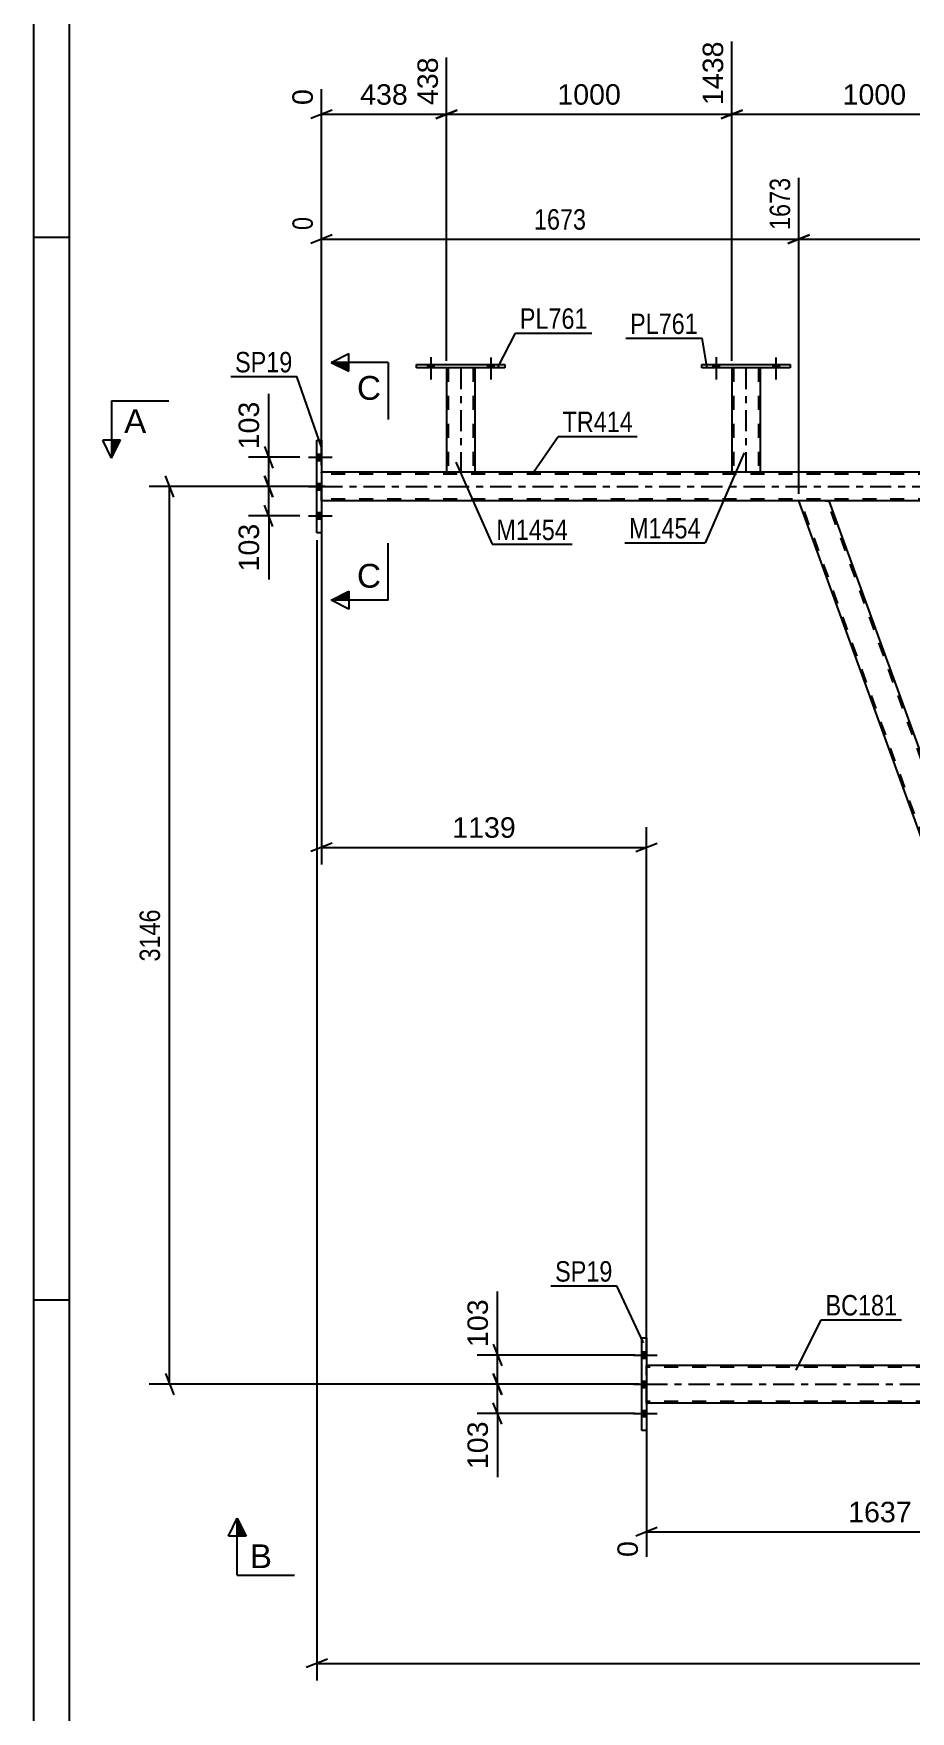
# Model space of a CAD drawing. Header units: millimetres. Extents: x 0 to 3371, y 0 to 1899.
# Drawn here: x 0 to 123, y 240.3 to 475.6 of the extents above; entities that cross this region are included whole.
import ezdxf

# ---------------------------------------------------------------- set-up
doc = ezdxf.new("R2010")
doc.units = ezdxf.units.MM
doc.linetypes.add('DXK_LINE_DOT2', pattern=[3.9198, 1.9599, -1.9599])
doc.linetypes.add('DXK_LINE_DOT3', pattern=[5.9187, 2.979, -0.9799, 0.9799, -0.9799])
doc.styles.add('Arial', font='ARIAL.TTF', dxfattribs={"height": 0.2})
doc.styles.add('Arial Narrow', font='ARIALN.TTF', dxfattribs={"height": 0.2})

# ---------------------------------------------------------------- blocks, each defined once
blk = doc.blocks.new('Unknown-203723786-1133')
at = {"color": 5, "linetype": 'Continuous'}
for p, q in [((0, 594), (0, 0)), ((5, 589), (5, 5)), ((5, 447), (0, 447)), ((5, 298), (0, 298))]:
    blk.add_line(p, q, dxfattribs=at)
blk = doc.blocks.new('Part-203723786-2809 - 2801')
at = {"color": 2, "linetype": 'Continuous'}
for p, q in [((39.72, 418.58), (40.36, 418.58)), ((39.72, 405.58), (39.72, 418.58)), ((40.36, 418.58), (40.36, 405.58)), ((40.36, 405.58), (39.72, 405.58))]:
    blk.add_line(p, q, dxfattribs=at)
blk = doc.blocks.new('Part-203723786-2949 - 2801')
at = {"color": 2, "linetype": 'Continuous'}
for p, q in [((57.9, 428.72), (57.9, 414.08)), ((61.9, 428.72), (61.9, 414.08)), ((57.93, 414.08), (57.9, 414.08)), ((58.04, 414.08), (57.93, 414.08)), ((58.19, 414.08), (58.04, 414.08)), ((61.6, 414.08), (58.19, 414.08)), ((61.76, 414.08), (61.6, 414.08)), ((61.86, 414.08), (61.76, 414.08)), ((61.9, 414.08), (61.86, 414.08))]:
    blk.add_line(p, q, dxfattribs=at)
at = {"color": 7, "linetype": 'DXK_LINE_DOT2'}
for p, q in [((57.9, 428.72), (57.9, 428.72)), ((57.9, 428.72), (57.9, 428.72)), ((57.9, 428.72), (57.9, 428.72)), ((57.94, 428.72), (57.9, 428.72)), ((57.9, 428.72), (57.94, 428.72)), ((58.04, 428.72), (57.94, 428.72)), ((57.94, 428.72), (58.04, 428.72)), ((58.16, 428.72), (58.04, 428.72)), ((58.04, 428.72), (58.2, 428.72)), ((58.14, 428.72), (58.14, 428.72)), ((58.14, 428.72), (58.14, 414.08)), ((58.16, 428.72), (58.14, 428.72)), ((58.14, 428.72), (58.16, 428.72)), ((61.61, 428.72), (58.16, 428.72)), ((58.21, 428.72), (58.16, 428.72)), ((58.16, 428.72), (58.21, 428.72)), ((61.61, 428.72), (58.2, 428.72)), ((61.51, 428.72), (58.21, 428.72)), ((58.21, 428.72), (58.29, 428.72)), ((61.59, 428.72), (58.29, 428.72)), ((61.59, 428.72), (61.51, 428.72)), ((61.64, 428.72), (61.59, 428.72)), ((61.59, 428.72), (61.64, 428.72)), ((61.61, 428.72), (61.76, 428.72)), ((61.76, 428.72), (61.61, 428.72)), ((61.66, 428.72), (61.64, 428.72)), ((61.64, 428.72), (61.66, 428.72)), ((61.66, 428.72), (61.66, 428.72)), ((61.66, 428.72), (61.66, 414.08)), ((61.76, 428.72), (61.87, 428.72)), ((61.87, 428.72), (61.76, 428.72)), ((61.87, 428.72), (61.9, 428.72)), ((61.9, 428.72), (61.87, 428.72)), ((61.9, 428.72), (61.9, 428.72)), ((61.9, 428.72), (61.9, 428.72)), ((61.9, 428.72), (61.9, 428.72)), ((57.9, 414.08), (57.93, 414.08)), ((57.93, 414.08), (58.04, 414.08)), ((58.04, 414.08), (58.19, 414.08)), ((58.16, 414.08), (58.14, 414.08)), ((58.14, 414.08), (58.16, 414.08)), ((58.21, 414.08), (58.16, 414.08)), ((58.16, 414.08), (58.21, 414.08)), ((61.66, 414.08), (58.19, 414.08)), ((61.51, 414.08), (58.21, 414.08)), ((58.21, 414.08), (58.29, 414.08)), ((61.64, 414.08), (58.29, 414.08)), ((61.59, 414.08), (61.51, 414.08)), ((61.64, 414.08), (61.59, 414.08)), ((61.66, 414.08), (61.64, 414.08)), ((61.64, 414.08), (61.66, 414.08)), ((61.66, 414.08), (61.76, 414.08)), ((61.76, 414.08), (61.86, 414.08)), ((61.86, 414.08), (61.9, 414.08))]:
    blk.add_line(p, q, dxfattribs=at)
at = {"color": 7, "linetype": 'DXK_LINE_DOT3'}
blk.add_line((59.9, 428.72), (59.9, 414.08), dxfattribs=at)
blk = doc.blocks.new('Part-203723786-2892 - 2801')
at = {"color": 2, "linetype": 'Continuous'}
for p, q in [((151.41, 288.86), (107.29, 410.08)), ((111.04, 410.08), (107.29, 410.08)), ((111.04, 410.08), (111.55, 410.08)), ((154.4, 292.33), (111.55, 410.08))]:
    blk.add_line(p, q, dxfattribs=at)
at = {"color": 7, "linetype": 'DXK_LINE_DOT2'}
for p, q in [((151.67, 288.86), (107.55, 410.08)), ((155.41, 288.86), (111.29, 410.08)), ((111.51, 410.08), (111.4, 410.08)), ((111.55, 410.08), (111.51, 410.08)), ((154.4, 292.33), (155.67, 288.86)), ((155.67, 288.86), (151.41, 288.86))]:
    blk.add_line(p, q, dxfattribs=at)
blk = doc.blocks.new('Part-203723786-2944 - 2801')
at = {"color": 2, "linetype": 'Continuous'}
for p, q in [((93.7, 428.72), (93.7, 429.2)), ((93.7, 429.2), (106.1, 429.19)), ((106.1, 428.71), (93.7, 428.72)), ((106.1, 429.19), (106.1, 428.71))]:
    blk.add_line(p, q, dxfattribs=at)
blk = doc.blocks.new('Part-203723786-2974 - 2801')
at = {"color": 2, "linetype": 'Continuous'}
for p, q in [((97.9, 428.72), (97.9, 414.08)), ((101.9, 428.72), (101.9, 414.08)), ((97.93, 414.08), (97.9, 414.08)), ((98.04, 414.08), (97.93, 414.08)), ((98.19, 414.08), (98.04, 414.08)), ((101.6, 414.08), (98.19, 414.08)), ((101.76, 414.08), (101.6, 414.08)), ((101.86, 414.08), (101.76, 414.08)), ((101.9, 414.08), (101.86, 414.08))]:
    blk.add_line(p, q, dxfattribs=at)
at = {"color": 7, "linetype": 'DXK_LINE_DOT2'}
for p, q in [((97.9, 428.72), (97.9, 428.72)), ((97.9, 428.72), (97.9, 428.72)), ((97.9, 428.72), (97.9, 428.72)), ((97.94, 428.72), (97.9, 428.72)), ((97.9, 428.72), (97.94, 428.72)), ((98.04, 428.72), (97.94, 428.72)), ((97.94, 428.72), (98.04, 428.72)), ((98.16, 428.72), (98.04, 428.72)), ((98.04, 428.72), (98.2, 428.72)), ((98.14, 428.72), (98.14, 428.72)), ((98.14, 428.72), (98.14, 414.08)), ((98.16, 428.72), (98.14, 428.72)), ((98.14, 428.72), (98.16, 428.72)), ((101.61, 428.72), (98.16, 428.72)), ((98.21, 428.72), (98.16, 428.72)), ((98.16, 428.72), (98.21, 428.72)), ((101.61, 428.72), (98.2, 428.72)), ((101.51, 428.72), (98.21, 428.72)), ((98.21, 428.72), (98.29, 428.72)), ((101.59, 428.72), (98.29, 428.72)), ((101.59, 428.72), (101.51, 428.72)), ((101.64, 428.72), (101.59, 428.72)), ((101.59, 428.72), (101.64, 428.72)), ((101.61, 428.72), (101.76, 428.72)), ((101.76, 428.72), (101.61, 428.72)), ((101.66, 428.72), (101.64, 428.72)), ((101.64, 428.72), (101.66, 428.72)), ((101.66, 428.72), (101.66, 428.72)), ((101.66, 428.72), (101.66, 414.08)), ((101.76, 428.72), (101.86, 428.72)), ((101.86, 428.72), (101.76, 428.72)), ((101.86, 428.72), (101.9, 428.72)), ((101.9, 428.72), (101.86, 428.72)), ((101.9, 428.72), (101.9, 428.72)), ((101.9, 428.72), (101.9, 428.72)), ((101.9, 428.72), (101.9, 428.72)), ((97.9, 414.08), (97.93, 414.08)), ((97.93, 414.08), (98.04, 414.08)), ((98.04, 414.08), (98.19, 414.08)), ((98.14, 414.08), (98.16, 414.08)), ((98.14, 414.08), (98.16, 414.08)), ((101.51, 414.08), (98.16, 414.08)), ((98.16, 414.08), (98.19, 414.08)), ((101.66, 414.08), (98.19, 414.08)), ((98.19, 414.08), (98.21, 414.08)), ((98.21, 414.08), (98.28, 414.08)), ((101.59, 414.08), (98.28, 414.08)), ((101.59, 414.08), (101.51, 414.08)), ((101.64, 414.08), (101.59, 414.08)), ((101.59, 414.08), (101.64, 414.08)), ((101.66, 414.08), (101.64, 414.08)), ((101.64, 414.08), (101.66, 414.08)), ((101.66, 414.08), (101.76, 414.08)), ((101.76, 414.08), (101.86, 414.08)), ((101.86, 414.08), (101.9, 414.08))]:
    blk.add_line(p, q, dxfattribs=at)
at = {"color": 7, "linetype": 'DXK_LINE_DOT3'}
blk.add_line((99.9, 428.72), (99.9, 414.08), dxfattribs=at)
blk = doc.blocks.new('Part-203723786-3084 - 2801')
at = {"color": 2, "linetype": 'Continuous'}
for p, q in [((53.7, 428.72), (53.7, 429.2)), ((53.7, 429.2), (66.1, 429.19)), ((66.1, 428.71), (53.7, 428.72)), ((66.1, 429.19), (66.1, 428.71))]:
    blk.add_line(p, q, dxfattribs=at)
blk = doc.blocks.new('Part-203723786-3104 - 2801')
at = {"color": 2, "linetype": 'Continuous'}
for p, q in [((85.3, 279.72), (85.3, 292.72)), ((85.3, 292.72), (85.94, 292.72)), ((85.94, 292.72), (85.94, 279.72)), ((85.94, 279.72), (85.3, 279.72))]:
    blk.add_line(p, q, dxfattribs=at)
blk = doc.blocks.new('Bolt-203723786-3129 - 2801')
at = {"linetype": 'Continuous'}
for points in [[(85.94, 289.88), (85.94, 290.76), (85.3, 290.76), (85.3, 289.88)], [(85.94, 289.88), (85.94, 290.76), (85.3, 290.76), (85.3, 289.88)], [(85.94, 289.88), (85.94, 290.76), (85.3, 290.76), (85.3, 289.88)], [(85.94, 285.78), (85.94, 286.66), (85.3, 286.66), (85.3, 285.78)], [(85.94, 285.78), (85.94, 286.66), (85.3, 286.66), (85.3, 285.78)], [(85.94, 281.68), (85.94, 282.56), (85.3, 282.56), (85.3, 281.68)], [(85.94, 281.68), (85.94, 282.56), (85.3, 282.56), (85.3, 281.68)], [(85.94, 281.68), (85.94, 282.56), (85.3, 282.56), (85.3, 281.68)]]:
    blk.add_hatch(color=1, dxfattribs=at).paths.add_polyline_path(points)
at = {"color": 1, "linetype": 'Continuous'}
for p, q in [((84.14, 290.32), (87.46, 290.32)), ((84.14, 290.32), (87.46, 290.32)), ((84.14, 290.32), (87.46, 290.32)), ((85.3, 290.76), (85.94, 290.76)), ((85.3, 290.76), (85.94, 290.76)), ((85.3, 290.76), (85.94, 290.76)), ((85.3, 289.88), (85.94, 289.88)), ((85.3, 289.88), (85.94, 289.88)), ((85.3, 289.88), (85.94, 289.88)), ((84.14, 286.22), (87.46, 286.22)), ((84.14, 286.22), (87.46, 286.22)), ((85.3, 286.66), (85.94, 286.66)), ((85.3, 286.66), (85.94, 286.66)), ((85.3, 285.78), (85.94, 285.78)), ((85.3, 285.78), (85.94, 285.78)), ((85.3, 282.56), (85.94, 282.56)), ((85.3, 282.56), (85.94, 282.56)), ((85.3, 282.56), (85.94, 282.56)), ((84.14, 282.12), (87.46, 282.12)), ((84.14, 282.12), (87.46, 282.12)), ((84.14, 282.12), (87.46, 282.12)), ((85.3, 281.68), (85.94, 281.68)), ((85.3, 281.68), (85.94, 281.68)), ((85.3, 281.68), (85.94, 281.68))]:
    blk.add_line(p, q, dxfattribs=at)
blk = doc.blocks.new('Bolt-203723786-3158 - 2801')
at = {"linetype": 'Continuous'}
for points in [[(40.36, 415.74), (40.36, 416.62), (39.72, 416.62), (39.72, 415.74)], [(40.36, 415.74), (40.36, 416.62), (39.72, 416.62), (39.72, 415.74)], [(40.36, 415.74), (40.36, 416.62), (39.72, 416.62), (39.72, 415.74)], [(40.36, 411.64), (40.36, 412.52), (39.72, 412.52), (39.72, 411.64)], [(40.36, 411.64), (40.36, 412.52), (39.72, 412.52), (39.72, 411.64)], [(40.36, 407.54), (40.36, 408.42), (39.72, 408.42), (39.72, 407.54)], [(40.36, 407.54), (40.36, 408.42), (39.72, 408.42), (39.72, 407.54)], [(40.36, 407.54), (40.36, 408.42), (39.72, 408.42), (39.72, 407.54)]]:
    blk.add_hatch(color=1, dxfattribs=at).paths.add_polyline_path(points)
at = {"color": 1, "linetype": 'Continuous'}
for p, q in [((39.72, 416.62), (40.36, 416.62)), ((39.72, 416.62), (40.36, 416.62)), ((39.72, 416.62), (40.36, 416.62)), ((38.56, 416.18), (41.88, 416.18)), ((38.56, 416.18), (41.88, 416.18)), ((38.56, 416.18), (41.88, 416.18)), ((39.72, 415.74), (40.36, 415.74)), ((39.72, 415.74), (40.36, 415.74)), ((39.72, 415.74), (40.36, 415.74)), ((38.56, 412.08), (41.88, 412.08)), ((38.56, 412.08), (41.88, 412.08)), ((39.72, 412.52), (40.36, 412.52)), ((39.72, 412.52), (40.36, 412.52)), ((39.72, 411.64), (40.36, 411.64)), ((39.72, 411.64), (40.36, 411.64)), ((38.56, 407.98), (41.88, 407.98)), ((38.56, 407.98), (41.88, 407.98)), ((38.56, 407.98), (41.88, 407.98)), ((39.72, 408.42), (40.36, 408.42)), ((39.72, 408.42), (40.36, 408.42)), ((39.72, 408.42), (40.36, 408.42)), ((39.72, 407.54), (40.36, 407.54)), ((39.72, 407.54), (40.36, 407.54)), ((39.72, 407.54), (40.36, 407.54))]:
    blk.add_line(p, q, dxfattribs=at)
blk = doc.blocks.new('Bolt-203723786-3189 - 2801')
at = {"linetype": 'Continuous'}
for points in [[(55.26, 428.72), (56.14, 428.72), (56.14, 429.2), (55.26, 429.2)], [(63.66, 428.71), (64.54, 428.71), (64.54, 429.19), (63.66, 429.19)]]:
    blk.add_hatch(color=1, dxfattribs=at).paths.add_polyline_path(points)
at = {"color": 1, "linetype": 'Continuous'}
for p, q in [((55.26, 429.2), (55.26, 428.72)), ((55.7, 430.2), (55.7, 427.08)), ((56.14, 429.2), (56.14, 428.72)), ((63.66, 429.19), (63.66, 428.71)), ((64.1, 430.19), (64.1, 427.07)), ((64.54, 429.19), (64.54, 428.71))]:
    blk.add_line(p, q, dxfattribs=at)
blk = doc.blocks.new('Bolt-203723786-3198 - 2801')
at = {"linetype": 'Continuous'}
for points in [[(95.26, 428.72), (96.14, 428.72), (96.14, 429.2), (95.26, 429.2)], [(103.66, 428.71), (104.54, 428.71), (104.54, 429.19), (103.66, 429.19)]]:
    blk.add_hatch(color=1, dxfattribs=at).paths.add_polyline_path(points)
at = {"color": 1, "linetype": 'Continuous'}
for p, q in [((95.26, 429.2), (95.26, 428.72)), ((95.7, 430.2), (95.7, 427.08)), ((96.14, 429.2), (96.14, 428.72)), ((103.66, 429.19), (103.66, 428.71)), ((104.1, 430.19), (104.1, 427.07)), ((104.54, 429.19), (104.54, 428.71))]:
    blk.add_line(p, q, dxfattribs=at)
blk = doc.blocks.new('Bolt-203723786-3199 - 2801')
at = {"linetype": 'Continuous'}
for points in [[(95.26, 428.72), (96.14, 428.72), (96.14, 429.2), (95.26, 429.2)], [(103.66, 428.71), (104.54, 428.71), (104.54, 429.19), (103.66, 429.19)]]:
    blk.add_hatch(color=1, dxfattribs=at).paths.add_polyline_path(points)
at = {"color": 1, "linetype": 'Continuous'}
for p, q in [((95.26, 429.2), (95.26, 428.72)), ((95.7, 430.2), (95.7, 427.08)), ((96.14, 429.2), (96.14, 428.72)), ((103.66, 429.19), (103.66, 428.71)), ((104.1, 430.19), (104.1, 427.07)), ((104.54, 429.19), (104.54, 428.71))]:
    blk.add_line(p, q, dxfattribs=at)
blk = doc.blocks.new('Bolt-203723786-3236 - 2801')
at = {"linetype": 'Continuous'}
for points in [[(55.26, 428.72), (56.14, 428.72), (56.14, 429.2), (55.26, 429.2)], [(63.66, 428.71), (64.54, 428.71), (64.54, 429.19), (63.66, 429.19)]]:
    blk.add_hatch(color=1, dxfattribs=at).paths.add_polyline_path(points)
at = {"color": 1, "linetype": 'Continuous'}
for p, q in [((55.26, 429.2), (55.26, 428.72)), ((55.7, 430.2), (55.7, 427.08)), ((56.14, 429.2), (56.14, 428.72)), ((63.66, 429.19), (63.66, 428.71)), ((64.1, 430.19), (64.1, 427.07)), ((64.54, 429.19), (64.54, 428.71))]:
    blk.add_line(p, q, dxfattribs=at)
blk = doc.blocks.new('Part-203723786-3246 - 2801')
at = {"color": 2, "linetype": 'Continuous'}
for p, q in [((61.42, 414.08), (40.36, 414.08)), ((101.42, 414.08), (61.9, 414.08)), ((141.42, 414.08), (101.9, 414.08)), ((107.29, 410.08), (40.36, 410.08)), ((191.11, 410.08), (111.55, 410.08))]:
    blk.add_line(p, q, dxfattribs=at)
at = {"color": 7, "linetype": 'DXK_LINE_DOT2'}
for p, q in [((40.36, 410.08), (40.36, 414.08)), ((61.9, 414.08), (61.42, 414.08)), ((101.9, 414.08), (101.42, 414.08)), ((761.03, 413.84), (40.36, 413.84)), ((761.03, 410.32), (40.36, 410.32)), ((111.55, 410.08), (107.29, 410.08))]:
    blk.add_line(p, q, dxfattribs=at)
at = {"color": 7, "linetype": 'DXK_LINE_DOT3'}
blk.add_line((40.36, 412.08), (761.03, 412.08), dxfattribs=at)
blk = doc.blocks.new('Part-203723786-3262 - 2801')
at = {"color": 2, "linetype": 'Continuous'}
for p, q in [((232.08, 288.86), (85.94, 288.86)), ((232.08, 283.58), (85.94, 283.58))]:
    blk.add_line(p, q, dxfattribs=at)
at = {"color": 7, "linetype": 'DXK_LINE_DOT2'}
for p, q in [((85.94, 283.58), (85.94, 288.86)), ((772.43, 288.62), (85.94, 288.62)), ((772.43, 283.82), (85.94, 283.82))]:
    blk.add_line(p, q, dxfattribs=at)
at = {"color": 7, "linetype": 'DXK_LINE_DOT3'}
blk.add_line((85.94, 286.22), (772.43, 286.22), dxfattribs=at)
blk = doc.blocks.new('StraightDimension-203723786-4573 - 2801')
at = {"color": 7, "linetype": 'Continuous'}
for p, q in [((57.9, 429.72), (57.9, 472.24)), ((40.36, 415.08), (40.36, 467.8)), ((41.86, 464.87), (38.86, 463.67)), ((40.36, 464.27), (57.9, 464.27)), ((56.4, 463.67), (59.4, 464.87))]:
    blk.add_line(p, q, dxfattribs=at)
at = {"color": 0, "linetype": 'Continuous'}
blk.add_wipeout([(39.76, 468.4), (35.56, 468.4), (35.56, 464.97), (39.76, 464.97)], dxfattribs=at)
at = {"color": 0}
blk.add_wipeout([(53.07, 465.02), (53.07, 469.22), (45.2, 469.22), (45.2, 465.02)], dxfattribs=at)
at = {"color": 3, "linetype": 'Continuous', "style": 'Arial'}
blk.add_text('0', height=2.87, rotation=90.0002, dxfattribs=at).set_placement((39.16, 465.57))
at = {"color": 0, "linetype": 'Continuous'}
blk.add_wipeout([(57.3, 472.84), (53.1, 472.84), (53.1, 464.97), (57.3, 464.97)], dxfattribs=at)
at = {"color": 3, "linetype": 'Continuous', "style": 'Arial'}
blk.add_text('438', height=2.865, rotation=90.0002, dxfattribs=at).set_placement((56.7, 465.57))
at = {"color": 3, "style": 'Arial'}
blk.add_text('438', height=2.865, dxfattribs=at).set_placement((45.8, 465.62))
blk = doc.blocks.new('StraightDimension-203723786-4553 - 2801')
at = {"color": 7, "linetype": 'Continuous'}
for p, q in [((97.9, 429.72), (97.9, 474.47)), ((137.9, 429.72), (137.9, 474.47)), ((99.4, 464.87), (96.4, 463.67)), ((97.9, 464.27), (137.9, 464.27)), ((136.4, 463.67), (139.4, 464.87))]:
    blk.add_line(p, q, dxfattribs=at)
at = {"color": 0, "linetype": 'Continuous'}
blk.add_wipeout([(137.3, 475.07), (133.1, 475.07), (133.1, 464.97), (137.3, 464.97)], dxfattribs=at)
at = {"color": 0}
blk.add_wipeout([(122.95, 465.02), (122.95, 469.22), (112.85, 469.22), (112.85, 465.02)], dxfattribs=at)
at = {"color": 3, "linetype": 'Continuous', "style": 'Arial'}
blk.add_text('2438', height=2.865, rotation=90.0002, dxfattribs=at).set_placement((136.7, 465.57))
at = {"color": 3, "style": 'Arial'}
blk.add_text('1000', height=2.865, dxfattribs=at).set_placement((113.45, 465.62))
blk = doc.blocks.new('StraightDimension-203723786-4169 - 2801')
at = {"color": 7, "linetype": 'Continuous'}
for p, q in [((151.41, 287.86), (151.41, 255.33)), ((85.94, 282.58), (85.94, 262)), ((87.44, 266.12), (84.44, 264.92)), ((149.91, 264.92), (152.91, 266.12)), ((85.94, 265.52), (151.41, 265.52))]:
    blk.add_line(p, q, dxfattribs=at)
at = {"color": 0}
blk.add_wipeout([(123.72, 266.27), (123.72, 270.47), (113.63, 270.47), (113.63, 266.27)], dxfattribs=at)
at = {"color": 0, "linetype": 'Continuous'}
for points in [[(85.34, 264.82), (81.14, 264.82), (81.14, 261.4), (85.34, 261.4)], [(150.81, 264.82), (146.61, 264.82), (146.61, 254.73), (150.81, 254.73)]]:
    blk.add_wipeout(points, dxfattribs=at)
at = {"color": 3, "style": 'Arial'}
blk.add_text('1637', height=2.865, dxfattribs=at).set_placement((114.23, 266.87))
at = {"color": 3, "linetype": 'Continuous', "style": 'Arial'}
for s, height, p in [('0', 2.87, (84.74, 262)), ('1637', 2.865, (150.21, 255.33))]:
    blk.add_text(s, height=height, rotation=90.0002, dxfattribs=at).set_placement(p)
blk = doc.blocks.new('StraightDimension-203723786-3619 - 2801')
at = {"color": 7, "linetype": 'Continuous'}
for p, q in [((64.46, 291.82), (65.66, 288.82)), ((84.3, 290.32), (62.21, 290.32)), ((65.06, 286.22), (65.06, 290.32)), ((65.66, 284.72), (64.46, 287.72)), ((84.3, 286.22), (62.21, 286.22))]:
    blk.add_line(p, q, dxfattribs=at)
at = {"color": 0}
blk.add_wipeout([(64.31, 298.71), (60.11, 298.71), (60.11, 290.84), (64.31, 290.84)], dxfattribs=at)
at = {"color": 7, "linetype": 'Continuous'}
blk.add_line((65.06, 290.32), (65.06, 299.24), dxfattribs=at)
blk.add_line((65.06, 290.32), (65.06, 299.24), dxfattribs=at)
at = {"color": 3, "style": 'Arial'}
blk.add_text('103', height=2.865, rotation=90.0002, dxfattribs=at).set_placement((63.71, 291.44))
blk = doc.blocks.new('StraightDimension-203723786-3502 - 2801')
at = {"color": 7, "linetype": 'Continuous'}
for p, q in [((40.36, 409.08), (40.36, 359.09)), ((85.94, 289.86), (85.94, 364.34)), ((41.86, 362.09), (38.86, 360.89)), ((40.36, 361.49), (85.94, 361.49)), ((84.44, 360.89), (87.44, 362.09))]:
    blk.add_line(p, q, dxfattribs=at)
at = {"color": 0}
blk.add_wipeout([(68.2, 362.24), (68.2, 366.44), (58.11, 366.44), (58.11, 362.24)], dxfattribs=at)
at = {"color": 3, "style": 'Arial'}
blk.add_text('1139', height=2.865, dxfattribs=at).set_placement((58.71, 362.84))
blk = doc.blocks.new('StraightDimension-203723786-3627 - 2801')
at = {"color": 7, "linetype": 'Continuous'}
for p, q in [((64.46, 287.72), (65.66, 284.72)), ((84.3, 286.22), (62.21, 286.22)), ((65.06, 282.12), (65.06, 286.22)), ((65.66, 280.62), (64.46, 283.62)), ((84.3, 282.12), (62.21, 282.12))]:
    blk.add_line(p, q, dxfattribs=at)
at = {"color": 0}
blk.add_wipeout([(64.31, 281.59), (60.11, 281.59), (60.11, 273.72), (64.31, 273.72)], dxfattribs=at)
at = {"color": 7, "linetype": 'Continuous'}
blk.add_line((65.06, 282.12), (65.06, 273.2), dxfattribs=at)
blk.add_line((65.06, 282.12), (65.06, 273.2), dxfattribs=at)
at = {"color": 3, "style": 'Arial'}
blk.add_text('103', height=2.865, rotation=90.0002, dxfattribs=at).set_placement((63.71, 274.32))
blk = doc.blocks.new('StraightDimension-203723786-3641 - 2801')
at = {"color": 7, "linetype": 'Continuous'}
for p, q in [((107.29, 411.08), (107.29, 455.36)), ((40.36, 415.08), (40.36, 449.88)), ((41.86, 447.35), (38.86, 446.15)), ((105.79, 446.15), (108.79, 447.35)), ((40.36, 446.75), (107.29, 446.75))]:
    blk.add_line(p, q, dxfattribs=at)
at = {"color": 0, "linetype": 'Continuous'}
for points in [[(106.69, 455.96), (102.49, 455.96), (102.49, 447.45), (106.69, 447.45)], [(39.76, 450.48), (35.56, 450.48), (35.56, 447.45), (39.76, 447.45)]]:
    blk.add_wipeout(points, dxfattribs=at)
at = {"color": 0}
blk.add_wipeout([(78.08, 447.5), (78.08, 451.7), (69.57, 451.7), (69.57, 447.5)], dxfattribs=at)
at = {"color": 3, "linetype": 'Continuous', "style": 'Arial Narrow'}
for s, height, p in [('1673', 2.863, (106.09, 448.05)), ('0', 2.86, (39.16, 448.05))]:
    blk.add_text(s, height=height, rotation=90.0002, dxfattribs=at).set_placement(p)
at = {"color": 3, "style": 'Arial Narrow'}
blk.add_text('1673', height=2.863, dxfattribs=at).set_placement((70.17, 448.1))
blk = doc.blocks.new('StraightDimension-203723786-3983 - 2801')
at = {"color": 7, "linetype": 'Continuous'}
for p, q in [((107.29, 411.08), (107.29, 455.36)), ((191.11, 411.08), (191.11, 455.36)), ((108.79, 447.35), (105.79, 446.15)), ((189.61, 446.15), (192.61, 447.35)), ((107.29, 446.75), (191.11, 446.75))]:
    blk.add_line(p, q, dxfattribs=at)
at = {"color": 0, "linetype": 'Continuous'}
blk.add_wipeout([(190.51, 455.96), (186.31, 455.96), (186.31, 447.45), (190.51, 447.45)], dxfattribs=at)
at = {"color": 0}
blk.add_wipeout([(153.45, 447.5), (153.45, 451.7), (144.94, 451.7), (144.94, 447.5)], dxfattribs=at)
at = {"color": 3, "linetype": 'Continuous', "style": 'Arial Narrow'}
blk.add_text('3769', height=2.863, rotation=90.0002, dxfattribs=at).set_placement((189.91, 448.05))
at = {"color": 3, "style": 'Arial Narrow'}
blk.add_text('2095', height=2.863, dxfattribs=at).set_placement((145.54, 448.1))
blk = doc.blocks.new('StraightDimension-203723786-4372 - 2801')
at = {"color": 7, "linetype": 'Continuous'}
for p, q in [((39.72, 404.58), (39.72, 244.69)), ((41.22, 247.69), (38.22, 246.49)), ((39.72, 247.09), (783.29, 247.09))]:
    blk.add_line(p, q, dxfattribs=at)
blk = doc.blocks.new('StraightDimension-203723786-4563 - 2801')
at = {"color": 7, "linetype": 'Continuous'}
for p, q in [((97.9, 429.72), (97.9, 474.47)), ((57.9, 429.72), (57.9, 472.24)), ((59.4, 464.87), (56.4, 463.67)), ((57.9, 464.27), (97.9, 464.27)), ((96.4, 463.67), (99.4, 464.87))]:
    blk.add_line(p, q, dxfattribs=at)
at = {"color": 0, "linetype": 'Continuous'}
blk.add_wipeout([(97.3, 475.07), (93.1, 475.07), (93.1, 464.97), (97.3, 464.97)], dxfattribs=at)
at = {"color": 0}
blk.add_wipeout([(82.95, 465.02), (82.95, 469.22), (72.85, 469.22), (72.85, 465.02)], dxfattribs=at)
at = {"color": 3, "linetype": 'Continuous', "style": 'Arial'}
blk.add_text('1438', height=2.865, rotation=90.0002, dxfattribs=at).set_placement((96.7, 465.57))
at = {"color": 3, "style": 'Arial'}
blk.add_text('1000', height=2.865, dxfattribs=at).set_placement((73.45, 465.62))
blk = doc.blocks.new('StraightDimension-203723786-7655 - 2801')
at = {"color": 7, "linetype": 'Continuous'}
for p, q in [((37.32, 412.08), (30.12, 412.08)), ((32.37, 413.58), (33.57, 410.58)), ((32.97, 407.98), (32.97, 412.08)), ((33.57, 406.48), (32.37, 409.48)), ((37.32, 407.98), (30.12, 407.98))]:
    blk.add_line(p, q, dxfattribs=at)
at = {"color": 0}
blk.add_wipeout([(32.22, 407.45), (28.02, 407.45), (28.02, 399.58), (32.22, 399.58)], dxfattribs=at)
at = {"color": 7, "linetype": 'Continuous'}
blk.add_line((32.97, 407.98), (32.97, 399.06), dxfattribs=at)
blk.add_line((32.97, 407.98), (32.97, 399.06), dxfattribs=at)
at = {"color": 3, "style": 'Arial'}
blk.add_text('103', height=2.865, rotation=90.0002, dxfattribs=at).set_placement((31.62, 400.18))
blk = doc.blocks.new('StraightDimension-203723786-7657 - 2801')
at = {"color": 7, "linetype": 'Continuous'}
for p, q in [((32.37, 417.68), (33.57, 414.68)), ((37.32, 416.18), (30.12, 416.18)), ((32.97, 412.08), (32.97, 416.18)), ((37.32, 412.08), (30.12, 412.08)), ((33.57, 410.58), (32.37, 413.58))]:
    blk.add_line(p, q, dxfattribs=at)
at = {"color": 0}
blk.add_wipeout([(32.22, 424.57), (28.02, 424.57), (28.02, 416.7), (32.22, 416.7)], dxfattribs=at)
at = {"color": 7, "linetype": 'Continuous'}
blk.add_line((32.97, 416.18), (32.97, 425.1), dxfattribs=at)
blk.add_line((32.97, 416.18), (32.97, 425.1), dxfattribs=at)
at = {"color": 3, "style": 'Arial'}
blk.add_text('103', height=2.865, rotation=90.0002, dxfattribs=at).set_placement((31.62, 417.3))
blk = doc.blocks.new('StraightDimension-203723786-9776 - 2801')
at = {"color": 7, "linetype": 'Continuous'}
for p, q in [((40.88, 412.08), (16.23, 412.08)), ((19.68, 410.58), (18.48, 413.58)), ((19.08, 286.22), (19.08, 412.08)), ((18.48, 287.72), (19.68, 284.72)), ((84.94, 286.22), (16.23, 286.22))]:
    blk.add_line(p, q, dxfattribs=at)
at = {"color": 0}
blk.add_wipeout([(18.33, 353.4), (14.13, 353.4), (14.13, 344.89), (18.33, 344.89)], dxfattribs=at)
at = {"color": 3, "style": 'Arial Narrow'}
blk.add_text('3146', height=2.863, rotation=90.0002, dxfattribs=at).set_placement((17.73, 345.49))
blk = doc.blocks.new('Mark-203723786-2805 - 2801')
at = {"color": 0}
blk.add_wipeout([(36.3, 428.09), (36.3, 431.09), (28.26, 431.09), (28.26, 428.09)], dxfattribs=at)
blk.add_wipeout([(36.3, 428.09), (36.3, 431.09), (28.26, 431.09), (28.26, 428.09)], dxfattribs=at)
at = {"color": 30, "linetype": 'Continuous'}
for p in [(27.66, 427.49), (40.36, 417.58)]:
    blk.add_line(p, (36.9, 427.49), dxfattribs=at)
at = {"color": 3, "style": 'Arial Narrow'}
blk.add_text('SP19', height=2.863, dxfattribs=at).set_placement((28.26, 428.09))
blk = doc.blocks.new('Mark-203723786-2945 - 2801')
at = {"color": 0}
blk.add_wipeout([(74.94, 404.58), (74.94, 407.58), (64.89, 407.58), (64.89, 404.58)], dxfattribs=at)
blk.add_wipeout([(74.94, 404.58), (74.94, 407.58), (64.89, 407.58), (64.89, 404.58)], dxfattribs=at)
at = {"color": 30, "linetype": 'Continuous'}
for p, q in [((59.21, 415.5), (64.29, 403.98)), ((64.29, 403.98), (75.54, 403.98))]:
    blk.add_line(p, q, dxfattribs=at)
at = {"color": 3, "style": 'Arial Narrow'}
blk.add_text('M1454', height=2.863, dxfattribs=at).set_placement((64.89, 404.58))
blk = doc.blocks.new('Mark-203723786-2940 - 2801')
at = {"color": 0}
blk.add_wipeout([(93.15, 433.47), (93.15, 436.47), (83.65, 436.47), (83.65, 433.47)], dxfattribs=at)
blk.add_wipeout([(93.15, 433.47), (93.15, 436.47), (83.65, 436.47), (83.65, 433.47)], dxfattribs=at)
at = {"color": 30, "linetype": 'Continuous'}
for p in [(83.05, 432.87), (94.44, 428.72)]:
    blk.add_line(p, (93.75, 432.87), dxfattribs=at)
at = {"color": 3, "style": 'Arial Narrow'}
blk.add_text('PL761', height=2.863, dxfattribs=at).set_placement((83.65, 433.47))
blk = doc.blocks.new('Mark-203723786-2970 - 2801')
at = {"color": 0}
blk.add_wipeout([(93.56, 404.81), (93.56, 407.81), (83.5, 407.81), (83.5, 404.81)], dxfattribs=at)
blk.add_wipeout([(93.56, 404.81), (93.56, 407.81), (83.5, 407.81), (83.5, 404.81)], dxfattribs=at)
at = {"color": 30, "linetype": 'Continuous'}
for p in [(99.66, 416.79), (82.9, 404.21)]:
    blk.add_line(p, (94.16, 404.21), dxfattribs=at)
at = {"color": 3, "style": 'Arial Narrow'}
blk.add_text('M1454', height=2.863, dxfattribs=at).set_placement((83.5, 404.81))
blk = doc.blocks.new('Mark-203723786-3080 - 2801')
at = {"color": 0}
blk.add_wipeout([(77.7, 434.2), (77.7, 437.2), (68.19, 437.2), (68.19, 434.2)], dxfattribs=at)
blk.add_wipeout([(77.7, 434.2), (77.7, 437.2), (68.19, 437.2), (68.19, 434.2)], dxfattribs=at)
at = {"color": 30, "linetype": 'Continuous'}
for p, q in [((65.15, 428.87), (67.59, 433.6)), ((67.59, 433.6), (78.3, 433.6))]:
    blk.add_line(p, q, dxfattribs=at)
at = {"color": 3, "style": 'Arial Narrow'}
blk.add_text('PL761', height=2.863, dxfattribs=at).set_placement((68.19, 434.2))
blk = doc.blocks.new('Mark-203723786-3100 - 2801')
at = {"color": 0}
blk.add_wipeout([(81.17, 300.61), (81.17, 303.61), (73.14, 303.61), (73.14, 300.61)], dxfattribs=at)
blk.add_wipeout([(81.17, 300.61), (81.17, 303.61), (73.14, 303.61), (73.14, 300.61)], dxfattribs=at)
at = {"color": 30, "linetype": 'Continuous'}
for p in [(72.54, 300.01), (85.53, 292.04)]:
    blk.add_line(p, (81.77, 300.01), dxfattribs=at)
at = {"color": 3, "style": 'Arial Narrow'}
blk.add_text('SP19', height=2.863, dxfattribs=at).set_placement((73.14, 300.61))
blk = doc.blocks.new('Mark-203723786-3242 - 2801')
at = {"color": 0}
blk.add_wipeout([(84.05, 419.72), (84.05, 422.72), (74.18, 422.72), (74.18, 419.72)], dxfattribs=at)
blk.add_wipeout([(84.05, 419.72), (84.05, 422.72), (74.18, 422.72), (74.18, 419.72)], dxfattribs=at)
at = {"color": 30, "linetype": 'Continuous'}
for p, q in [((70.12, 414.08), (73.58, 419.12)), ((73.58, 419.12), (84.65, 419.12))]:
    blk.add_line(p, q, dxfattribs=at)
at = {"color": 3, "style": 'Arial Narrow'}
blk.add_text('TR414', height=2.863, dxfattribs=at).set_placement((74.18, 419.72))
blk = doc.blocks.new('Mark-203723786-3258 - 2801')
at = {"color": 0}
blk.add_wipeout([(121.11, 295.87), (121.11, 298.87), (111.06, 298.87), (111.06, 295.87)], dxfattribs=at)
blk.add_wipeout([(121.11, 295.87), (121.11, 298.87), (111.06, 298.87), (111.06, 295.87)], dxfattribs=at)
at = {"color": 30, "linetype": 'Continuous'}
for p, q in [((106.94, 288.21), (110.46, 295.27)), ((110.46, 295.27), (121.71, 295.27))]:
    blk.add_line(p, q, dxfattribs=at)
at = {"color": 3, "style": 'Arial Narrow'}
blk.add_text('BC181', height=2.863, dxfattribs=at).set_placement((111.06, 295.87))
blk = doc.blocks.new('SectionMark-203723786-4598 - 2801')
at = {"color": 6, "linetype": 'Continuous'}
for p, q in [((10.95, 424.08), (10.95, 416.08)), ((10.95, 416.08), (9.7, 418.58))]:
    blk.add_line(p, q, dxfattribs=at)
at = {"color": 0, "linetype": 'Continuous'}
blk.add_wipeout([(15.81, 419.58), (15.81, 423.08), (12.7, 423.08), (12.7, 419.58)], dxfattribs=at)
at = {"linetype": 'Continuous'}
blk.add_hatch(color=6, dxfattribs=at).paths.add_polyline_path([(10.95, 418.58), (12.2, 418.58), (10.95, 416.08)])
at = {"color": 6, "linetype": 'Continuous'}
for p, q in [((10.95, 424.08), (18.95, 424.08)), ((12.2, 418.58), (9.7, 418.58)), ((10.95, 416.08), (12.2, 418.58))]:
    blk.add_line(p, q, dxfattribs=at)
at = {"color": 3, "linetype": 'Continuous', "style": 'Arial'}
blk.add_text('A', height=3.34, dxfattribs=at).set_placement((12.7, 419.58))
blk = doc.blocks.new('SectionMark-203723786-4602 - 2801')
at = {"color": 6, "linetype": 'Continuous'}
for p, q in [((41.72, 429.49), (44.22, 430.74)), ((49.72, 429.49), (41.72, 429.49)), ((49.72, 396.15), (41.72, 396.15)), ((44.22, 394.9), (41.72, 396.15))]:
    blk.add_line(p, q, dxfattribs=at)
at = {"color": 0, "linetype": 'Continuous'}
for points in [[(48.72, 424.24), (48.72, 427.74), (45.35, 427.74), (45.35, 424.24)], [(48.72, 397.9), (48.72, 401.4), (45.35, 401.4), (45.35, 397.9)]]:
    blk.add_wipeout(points, dxfattribs=at)
at = {"linetype": 'Continuous'}
for points in [[(44.22, 429.49), (44.22, 428.24), (41.72, 429.49)], [(44.22, 397.4), (44.22, 396.15), (41.72, 396.15)]]:
    blk.add_hatch(color=6, dxfattribs=at).paths.add_polyline_path(points)
at = {"color": 6, "linetype": 'Continuous'}
for p, q in [((44.22, 428.24), (44.22, 430.74)), ((41.72, 429.49), (44.22, 428.24)), ((49.72, 429.49), (49.72, 421.49)), ((49.72, 396.15), (49.72, 404.15)), ((41.72, 396.15), (44.22, 397.4)), ((44.22, 397.4), (44.22, 394.9))]:
    blk.add_line(p, q, dxfattribs=at)
at = {"color": 3, "linetype": 'Continuous', "style": 'Arial'}
for p in [(45.35, 424.24), (45.35, 397.9)]:
    blk.add_text('C', height=3.34, dxfattribs=at).set_placement(p)
blk = doc.blocks.new('SectionMark-203723786-4604 - 2801')
at = {"color": 6, "linetype": 'Continuous'}
for p in [(27.32, 264.94), (28.57, 259.44)]:
    blk.add_line(p, (28.57, 267.44), dxfattribs=at)
at = {"color": 0, "linetype": 'Continuous'}
blk.add_wipeout([(33.43, 260.44), (33.43, 263.94), (30.32, 263.94), (30.32, 260.44)], dxfattribs=at)
at = {"linetype": 'Continuous'}
blk.add_hatch(color=6, dxfattribs=at).paths.add_polyline_path([(29.82, 264.94), (28.57, 264.94), (28.57, 267.44)])
at = {"color": 6, "linetype": 'Continuous'}
for p, q in [((28.57, 267.44), (29.82, 264.94)), ((29.82, 264.94), (27.32, 264.94)), ((28.57, 259.44), (36.57, 259.44))]:
    blk.add_line(p, q, dxfattribs=at)
at = {"color": 3, "linetype": 'Continuous', "style": 'Arial'}
blk.add_text('B', height=3.34, dxfattribs=at).set_placement((30.32, 260.44))

msp = doc.modelspace()

# ---------------------------------------------------------------- block references
for name in ['Unknown-203723786-1133', 'Part-203723786-3084 - 2801', 'Bolt-203723786-3189 - 2801', 'Bolt-203723786-3236 - 2801', 'Part-203723786-2949 - 2801', 'Part-203723786-2944 - 2801', 'Bolt-203723786-3198 - 2801', 'Bolt-203723786-3199 - 2801', 'Part-203723786-2974 - 2801', 'Bolt-203723786-3158 - 2801', 'Part-203723786-2809 - 2801', 'Part-203723786-3246 - 2801', 'Part-203723786-2892 - 2801', 'Part-203723786-3104 - 2801', 'Bolt-203723786-3129 - 2801', 'Part-203723786-3262 - 2801']:
    msp.add_blockref(name, (0, 0))

# ---------------------------------------------------------------- next in the draw order: block references
for name in ['StraightDimension-203723786-4573 - 2801', 'StraightDimension-203723786-4553 - 2801', 'StraightDimension-203723786-4169 - 2801']:
    msp.add_blockref(name, (0, 0))

# ---------------------------------------------------------------- next in the draw order: block references
for name in ['StraightDimension-203723786-3641 - 2801', 'StraightDimension-203723786-3619 - 2801']:
    msp.add_blockref(name, (0, 0))

# ---------------------------------------------------------------- next in the draw order: block references
for name in ['StraightDimension-203723786-4563 - 2801', 'StraightDimension-203723786-3983 - 2801', 'StraightDimension-203723786-3502 - 2801', 'StraightDimension-203723786-3627 - 2801']:
    msp.add_blockref(name, (0, 0))

# ---------------------------------------------------------------- next in the draw order: block references
for name in ['Mark-203723786-3080 - 2801', 'Mark-203723786-2940 - 2801', 'StraightDimension-203723786-4372 - 2801']:
    msp.add_blockref(name, (0, 0))

# ---------------------------------------------------------------- next in the draw order: block references
for name in ['StraightDimension-203723786-7655 - 2801', 'Mark-203723786-3258 - 2801', 'SectionMark-203723786-4604 - 2801']:
    msp.add_blockref(name, (0, 0))

# ---------------------------------------------------------------- next in the draw order: block references
msp.add_blockref('StraightDimension-203723786-7657 - 2801', (0, 0))

# ---------------------------------------------------------------- next in the draw order: block references
for name in ['Mark-203723786-2805 - 2801', 'StraightDimension-203723786-9776 - 2801']:
    msp.add_blockref(name, (0, 0))

# ---------------------------------------------------------------- next in the draw order: block references
for name in ['Mark-203723786-2970 - 2801', 'Mark-203723786-2945 - 2801', 'Mark-203723786-3100 - 2801']:
    msp.add_blockref(name, (0, 0))

# ---------------------------------------------------------------- next in the draw order: block references
msp.add_blockref('Mark-203723786-3242 - 2801', (0, 0))

# ---------------------------------------------------------------- next in the draw order: block references
msp.add_blockref('SectionMark-203723786-4598 - 2801', (0, 0))

# ---------------------------------------------------------------- next in the draw order: block references
msp.add_blockref('SectionMark-203723786-4602 - 2801', (0, 0))

doc.saveas('drawing.dxf')
